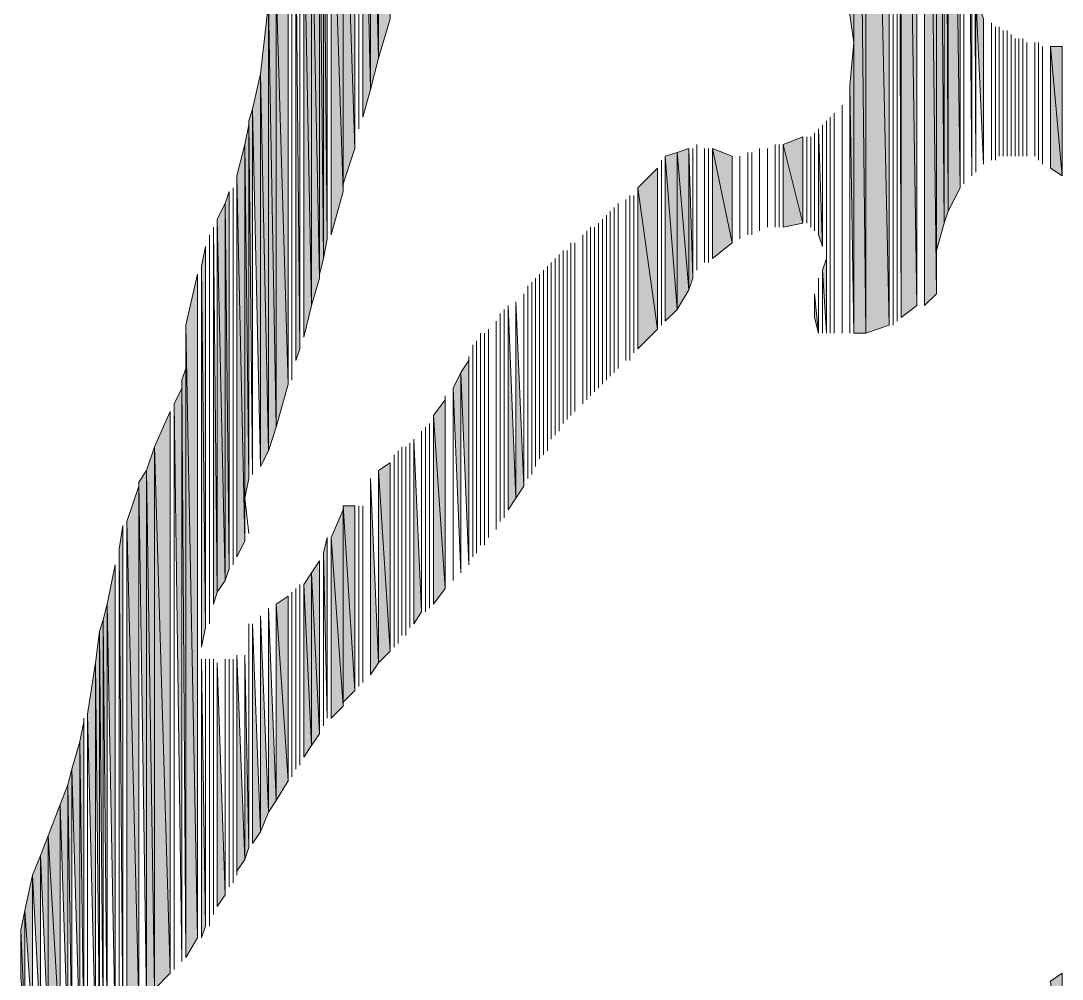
# Model space of a CAD drawing. Header units: millimetres. Extents: x -30643 to 86172, y -19411 to 63186.
# Drawn here: x 82598.4 to 82784.9, y -297.7 to -126 of the extents above; entities that cross this region are included whole.
import ezdxf

# ---------------------------------------------------------------- set-up
doc = ezdxf.new("R2010")
doc.units = ezdxf.units.MM

msp = doc.modelspace()

# ---------------------------------------------------------------- hatches: boundary and pattern name
h = msp.add_hatch(color=0)
h.dxf.hatch_style = 2
h.paths.add_polyline_path([(82769.37, -153.08), (82769.37, 14.39), (82768.67, 12.28)])
h = msp.add_hatch(color=0)
h.dxf.hatch_style = 2
h.paths.add_polyline_path([(82746.85, -124.94), (82747.56, -129.86), (82746.85, 11.58)])
h = msp.add_hatch(color=0)
h.dxf.hatch_style = 2
h.paths.add_polyline_path([(82747.56, -181.93), (82749.67, -181.93), (82747.56, 12.28)])
h = msp.add_hatch(color=0)
h.dxf.hatch_style = 2
h.paths.add_polyline_path([(82749.67, -181.93), (82749.67, 12.28), (82747.56, 12.28)])
h = msp.add_hatch(color=0)
h.dxf.hatch_style = 2
h.paths.add_polyline_path([(82749.67, -181.93), (82753.89, -180.53), (82749.67, 12.28)])
h = msp.add_hatch(color=0)
h.dxf.hatch_style = 2
h.paths.add_polyline_path([(82753.89, -180.53), (82753.89, 11.58), (82749.67, 12.28)])
h = msp.add_hatch(color=0)
h.dxf.hatch_style = 2
h.paths.add_polyline_path([(82756, -179.12), (82756, 5.95), (82755.3, 11.58)])
h = msp.add_hatch(color=0)
h.dxf.hatch_style = 2
h.paths.add_polyline_path([(82768.67, -153.79), (82768.67, 12.28), (82767.26, 9.47)])
h = msp.add_hatch(color=0)
h.dxf.hatch_style = 2
h.paths.add_polyline_path([(82756, -179.12), (82758.82, -177.01), (82756, 5.95)])
h = msp.add_hatch(color=0)
h.dxf.hatch_style = 2
h.paths.add_polyline_path([(82758.82, -177.01), (82758.82, 2.43), (82756, 5.95)])
h = msp.add_hatch(color=0)
h.dxf.hatch_style = 2
h.paths.add_polyline_path([(82766.56, -155.9), (82766.56, 6.65), (82764.45, 1.02)])
h = msp.add_hatch(color=0)
h.dxf.hatch_style = 2
h.paths.add_polyline_path([(82760.22, -177.01), (82762.33, -174.9), (82760.22, 1.73)])
h = msp.add_hatch(color=0)
h.dxf.hatch_style = 2
h.paths.add_polyline_path([(82762.33, -174.9), (82762.33, 1.73), (82760.22, 1.73)])
h = msp.add_hatch(color=0)
h.dxf.hatch_style = 2
h.paths.add_polyline_path([(82762.33, -174.9), (82762.33, -167.16), (82762.33, 1.73)])
h = msp.add_hatch(color=0)
h.dxf.hatch_style = 2
h.paths.add_polyline_path([(82762.33, -167.16), (82763.74, -162.23), (82762.33, 1.02)])
h = msp.add_hatch(color=0)
h.dxf.hatch_style = 2
h.paths.add_polyline_path([(82763.74, -162.23), (82764.45, -160.12), (82763.74, 1.02)])
h = msp.add_hatch(color=0)
h.dxf.hatch_style = 2
h.paths.add_polyline_path([(82764.45, -160.12), (82766.56, -155.9), (82764.45, 1.02)])
h = msp.add_hatch(color=0)
h.dxf.hatch_style = 2
h.paths.add_polyline_path([(82662.41, -132.68), (82662.41, -70.05), (82661, -74.27)])
h = msp.add_hatch(color=0)
h.dxf.hatch_style = 2
h.paths.add_polyline_path([(82662.41, -132.68), (82664.52, -125.64), (82662.41, -70.05)])
h = msp.add_hatch(color=0)
h.dxf.hatch_style = 2
h.paths.add_polyline_path([(82661, -138.31), (82661, -74.27), (82659.6, -78.49)])
h = msp.add_hatch(color=0)
h.dxf.hatch_style = 2
h.paths.add_polyline_path([(82661, -138.31), (82662.41, -132.68), (82661, -74.27)])
h = msp.add_hatch(color=0)
h.dxf.hatch_style = 2
h.paths.add_polyline_path([(82659.6, -143.23), (82661, -138.31), (82659.6, -78.49)])
h = msp.add_hatch(color=0)
h.dxf.hatch_style = 2
h.paths.add_polyline_path([(82658.19, -148.86), (82658.19, -82.01), (82656.08, -86.23)])
h = msp.add_hatch(color=0)
h.dxf.hatch_style = 2
h.paths.add_polyline_path([(82658.19, -148.86), (82658.19, -146.75), (82658.19, -82.01)])
h = msp.add_hatch(color=0)
h.dxf.hatch_style = 2
h.paths.add_polyline_path([(82656.08, -156.6), (82656.08, -86.94), (82653.97, -91.86)])
h = msp.add_hatch(color=0)
h.dxf.hatch_style = 2
h.paths.add_polyline_path([(82656.08, -155.19), (82658.19, -148.86), (82656.08, -86.23)])
h = msp.add_hatch(color=0)
h.dxf.hatch_style = 2
h.paths.add_polyline_path([(82653.26, -165.05), (82653.26, -92.57), (82652.56, -94.68)])
h = msp.add_hatch(color=0)
h.dxf.hatch_style = 2
h.paths.add_polyline_path([(82653.97, -164.34), (82656.08, -156.6), (82653.97, -91.86)])
h = msp.add_hatch(color=0)
h.dxf.hatch_style = 2
h.paths.add_polyline_path([(82652.56, -168.56), (82652.56, -94.68), (82651.86, -96.79)])
h = msp.add_hatch(color=0)
h.dxf.hatch_style = 2
h.paths.add_polyline_path([(82652.56, -168.56), (82653.26, -165.05), (82652.56, -94.68)])
h = msp.add_hatch(color=0)
h.dxf.hatch_style = 2
h.paths.add_polyline_path([(82651.86, -171.38), (82652.56, -168.56), (82651.86, -96.79)])
h = msp.add_hatch(color=0)
h.dxf.hatch_style = 2
h.paths.add_polyline_path([(82651.86, -172.08), (82651.86, -97.49), (82650.45, -101.72)])
h = msp.add_hatch(color=0)
h.dxf.hatch_style = 2
h.paths.add_polyline_path([(82650.45, -177.01), (82650.45, -101.72), (82649.04, -105.94)])
h = msp.add_hatch(color=0)
h.dxf.hatch_style = 2
h.paths.add_polyline_path([(82650.45, -177.01), (82651.86, -172.08), (82650.45, -101.72)])
h = msp.add_hatch(color=0)
h.dxf.hatch_style = 2
h.paths.add_polyline_path([(82649.04, -182.64), (82650.45, -177.01), (82649.04, -105.94)])
h = msp.add_hatch(color=0)
h.dxf.hatch_style = 2
h.paths.add_polyline_path([(82647.63, -186.86), (82648.34, -184.75), (82647.63, -109.46)])
h = msp.add_hatch(color=0)
h.dxf.hatch_style = 2
h.paths.add_polyline_path([(82646.23, -191.08), (82646.23, -112.97), (82644.12, -119.31)])
h = msp.add_hatch(color=0)
h.dxf.hatch_style = 2
h.paths.add_polyline_path([(82644.12, -198.82), (82644.12, -119.31), (82642.71, -122.83)])
h = msp.add_hatch(color=0)
h.dxf.hatch_style = 2
h.paths.add_polyline_path([(82644.12, -198.82), (82646.23, -191.08), (82644.12, -119.31)])
h = msp.add_hatch(color=0)
h.dxf.hatch_style = 2
h.paths.add_polyline_path([(82642.71, -203.04), (82642.71, -122.83), (82641.3, -135.49)])
h = msp.add_hatch(color=0)
h.dxf.hatch_style = 2
h.paths.add_polyline_path([(82642.71, -203.04), (82644.12, -198.82), (82642.71, -122.83)])
h = msp.add_hatch(color=0)
h.dxf.hatch_style = 2
h.paths.add_polyline_path([(82770.78, -151.68), (82770.78, -125.64), (82769.37, -121.42)])
h = msp.add_hatch(color=0)
h.dxf.hatch_style = 2
h.paths.add_polyline_path([(82747.56, -181.93), (82747.56, -129.86), (82746.85, -137.6)])
h = msp.add_hatch(color=0)
h.dxf.hatch_style = 2
h.paths.add_polyline_path([(82782.74, -152.38), (82784.85, -153.79), (82782.74, -130.57)])
h = msp.add_hatch(color=0)
h.dxf.hatch_style = 2
h.paths.add_polyline_path([(82784.85, -153.79), (82784.85, -130.57), (82782.74, -130.57)])
h = msp.add_hatch(color=0)
h.dxf.hatch_style = 2
h.paths.add_polyline_path([(82641.3, -205.86), (82641.3, -135.49), (82639.89, -141.82)])
h = msp.add_hatch(color=0)
h.dxf.hatch_style = 2
h.paths.add_polyline_path([(82641.3, -205.86), (82642.71, -203.04), (82641.3, -135.49)])
h = msp.add_hatch(color=0)
h.dxf.hatch_style = 2
h.paths.add_polyline_path([(82746.85, -181.93), (82746.85, -137.6), (82746.85, -139.71)])
h = msp.add_hatch(color=0)
h.dxf.hatch_style = 2
h.paths.add_polyline_path([(82639.89, -207.27), (82639.89, -141.82), (82639.19, -143.94)])
h = msp.add_hatch(color=0)
h.dxf.hatch_style = 2
h.paths.add_polyline_path([(82639.19, -207.97), (82639.19, -144.64), (82638.49, -148.16)])
h = msp.add_hatch(color=0)
h.dxf.hatch_style = 2
h.paths.add_polyline_path([(82741.22, -164.34), (82741.93, -166.45), (82741.22, -145.34)])
h = msp.add_hatch(color=0)
h.dxf.hatch_style = 2
h.paths.add_polyline_path([(82738.41, -162.23), (82738.41, -146.75), (82734.89, -148.16)])
h = msp.add_hatch(color=0)
h.dxf.hatch_style = 2
h.paths.add_polyline_path([(82638.49, -219.23), (82638.49, -148.16), (82637.08, -153.79)])
h = msp.add_hatch(color=0)
h.dxf.hatch_style = 2
h.paths.add_polyline_path([(82638.49, -211.49), (82639.19, -207.97), (82638.49, -148.16)])
h = msp.add_hatch(color=0)
h.dxf.hatch_style = 2
h.paths.add_polyline_path([(82718, -174.19), (82718, -148.86), (82715.89, -149.57)])
h = msp.add_hatch(color=0)
h.dxf.hatch_style = 2
h.paths.add_polyline_path([(82718, -174.19), (82718.71, -172.08), (82718, -148.86)])
h = msp.add_hatch(color=0)
h.dxf.hatch_style = 2
h.paths.add_polyline_path([(82722.22, -168.56), (82725.74, -165.75), (82722.22, -148.86)])
h = msp.add_hatch(color=0)
h.dxf.hatch_style = 2
h.paths.add_polyline_path([(82725.74, -165.75), (82725.74, -150.27), (82722.22, -148.86)])
h = msp.add_hatch(color=0)
h.dxf.hatch_style = 2
h.paths.add_polyline_path([(82734.89, -162.94), (82738.41, -162.23), (82734.89, -148.16)])
h = msp.add_hatch(color=0)
h.dxf.hatch_style = 2
h.paths.add_polyline_path([(82715.89, -177.71), (82715.89, -149.57), (82713.78, -150.27)])
h = msp.add_hatch(color=0)
h.dxf.hatch_style = 2
h.paths.add_polyline_path([(82713.78, -179.82), (82715.89, -177.71), (82713.78, -150.27)])
h = msp.add_hatch(color=0)
h.dxf.hatch_style = 2
h.paths.add_polyline_path([(82715.89, -177.71), (82718, -174.19), (82715.89, -149.57)])
h = msp.add_hatch(color=0)
h.dxf.hatch_style = 2
h.paths.add_polyline_path([(82712.37, -181.23), (82712.37, -152.38), (82708.85, -155.9)])
h = msp.add_hatch(color=0)
h.dxf.hatch_style = 2
h.paths.add_polyline_path([(82637.08, -222.04), (82638.49, -219.23), (82637.08, -153.79)])
h = msp.add_hatch(color=0)
h.dxf.hatch_style = 2
h.paths.add_polyline_path([(82635.67, -224.16), (82635.67, -156.6), (82634.97, -158.71)])
h = msp.add_hatch(color=0)
h.dxf.hatch_style = 2
h.paths.add_polyline_path([(82708.85, -184.75), (82712.37, -181.23), (82708.85, -155.9)])
h = msp.add_hatch(color=0)
h.dxf.hatch_style = 2
h.paths.add_polyline_path([(82634.97, -226.27), (82634.97, -158.71), (82633.56, -161.53)])
h = msp.add_hatch(color=0)
h.dxf.hatch_style = 2
h.paths.add_polyline_path([(82634.97, -226.27), (82635.67, -224.16), (82634.97, -158.71)])
h = msp.add_hatch(color=0)
h.dxf.hatch_style = 2
h.paths.add_polyline_path([(82633.56, -228.38), (82634.97, -226.27), (82633.56, -161.53)])
h = msp.add_hatch(color=0)
h.dxf.hatch_style = 2
h.paths.add_polyline_path([(82632.86, -230.49), (82633.56, -228.38), (82632.86, -162.94)])
h = msp.add_hatch(color=0)
h.dxf.hatch_style = 2
h.paths.add_polyline_path([(82631.45, -234.71), (82631.45, -166.45), (82630.75, -169.97)])
h = msp.add_hatch(color=0)
h.dxf.hatch_style = 2
h.paths.add_polyline_path([(82742.63, -181.93), (82742.63, -166.45), (82742.63, -168.56)])
h = msp.add_hatch(color=0)
h.dxf.hatch_style = 2
h.paths.add_polyline_path([(82742.63, -181.93), (82742.63, -168.56), (82741.93, -170.68)])
h = msp.add_hatch(color=0)
h.dxf.hatch_style = 2
h.paths.add_polyline_path([(82630.04, -290.3), (82630.04, -171.38), (82627.93, -180.53)])
h = msp.add_hatch(color=0)
h.dxf.hatch_style = 2
h.paths.add_polyline_path([(82630.75, -238.23), (82631.45, -234.71), (82630.75, -169.97)])
h = msp.add_hatch(color=0)
h.dxf.hatch_style = 2
h.paths.add_polyline_path([(82740.52, -179.12), (82741.22, -181.93), (82740.52, -174.9)])
h = msp.add_hatch(color=0)
h.dxf.hatch_style = 2
h.paths.add_polyline_path([(82685.63, -213.6), (82687.04, -211.49), (82685.63, -177.01)])
h = msp.add_hatch(color=0)
h.dxf.hatch_style = 2
h.paths.add_polyline_path([(82687.04, -211.49), (82688.45, -209.38), (82687.04, -176.31)])
h = msp.add_hatch(color=0)
h.dxf.hatch_style = 2
h.paths.add_polyline_path([(82627.93, -293.82), (82630.04, -290.3), (82627.93, -180.53)])
h = msp.add_hatch(color=0)
h.dxf.hatch_style = 2
h.paths.add_polyline_path([(82627.93, -293.82), (82627.93, -188.27), (82627.23, -190.38)])
h = msp.add_hatch(color=0)
h.dxf.hatch_style = 2
h.paths.add_polyline_path([(82678.6, -223.45), (82678.6, -186.86), (82677.19, -188.97)])
h = msp.add_hatch(color=0)
h.dxf.hatch_style = 2
h.paths.add_polyline_path([(82677.19, -224.86), (82677.19, -188.97), (82675.78, -191.79)])
h = msp.add_hatch(color=0)
h.dxf.hatch_style = 2
h.paths.add_polyline_path([(82627.23, -294.52), (82627.23, -191.79), (82625.82, -194.6)])
h = msp.add_hatch(color=0)
h.dxf.hatch_style = 2
h.paths.add_polyline_path([(82674.37, -227.67), (82674.37, -193.9), (82672.26, -196.71)])
h = msp.add_hatch(color=0)
h.dxf.hatch_style = 2
h.paths.add_polyline_path([(82625.12, -296.63), (82625.12, -196.01), (82622.3, -202.34)])
h = msp.add_hatch(color=0)
h.dxf.hatch_style = 2
h.paths.add_polyline_path([(82672.26, -230.49), (82674.37, -227.67), (82672.26, -196.71)])
h = msp.add_hatch(color=0)
h.dxf.hatch_style = 2
h.paths.add_polyline_path([(82668.75, -234.01), (82670.15, -231.9), (82668.75, -200.93)])
h = msp.add_hatch(color=0)
h.dxf.hatch_style = 2
h.paths.add_polyline_path([(82622.3, -299.45), (82622.3, -202.34), (82620.89, -206.56)])
h = msp.add_hatch(color=0)
h.dxf.hatch_style = 2
h.paths.add_polyline_path([(82622.3, -299.45), (82625.12, -296.63), (82622.3, -202.34)])
h = msp.add_hatch(color=0)
h.dxf.hatch_style = 2
h.paths.add_polyline_path([(82620.89, -301.56), (82620.89, -206.56), (82619.49, -208.67)])
h = msp.add_hatch(color=0)
h.dxf.hatch_style = 2
h.paths.add_polyline_path([(82620.89, -301.56), (82622.3, -299.45), (82620.89, -206.56)])
h = msp.add_hatch(color=0)
h.dxf.hatch_style = 2
h.paths.add_polyline_path([(82664.52, -238.93), (82664.52, -205.16), (82662.41, -206.56)])
h = msp.add_hatch(color=0)
h.dxf.hatch_style = 2
h.paths.add_polyline_path([(82662.41, -241.04), (82664.52, -238.93), (82662.41, -206.56)])
h = msp.add_hatch(color=0)
h.dxf.hatch_style = 2
h.paths.add_polyline_path([(82661, -243.15), (82662.41, -241.04), (82661, -207.97)])
h = msp.add_hatch(color=0)
h.dxf.hatch_style = 2
h.paths.add_polyline_path([(82619.49, -302.26), (82619.49, -209.38), (82617.38, -215.71)])
h = msp.add_hatch(color=0)
h.dxf.hatch_style = 2
h.paths.add_polyline_path([(82656.08, -248.78), (82656.08, -213.6), (82653.97, -218.53)])
h = msp.add_hatch(color=0)
h.dxf.hatch_style = 2
h.paths.add_polyline_path([(82656.08, -248.08), (82658.19, -245.97), (82656.08, -212.9)])
h = msp.add_hatch(color=0)
h.dxf.hatch_style = 2
h.paths.add_polyline_path([(82658.19, -245.97), (82658.19, -212.9), (82656.08, -212.9)])
h = msp.add_hatch(color=0)
h.dxf.hatch_style = 2
h.paths.add_polyline_path([(82617.38, -304.37), (82619.49, -302.26), (82617.38, -215.71)])
h = msp.add_hatch(color=0)
h.dxf.hatch_style = 2
h.paths.add_polyline_path([(82616.67, -305.08), (82616.67, -216.41), (82615.97, -220.64)])
h = msp.add_hatch(color=0)
h.dxf.hatch_style = 2
h.paths.add_polyline_path([(82653.26, -250.9), (82653.26, -218.53), (82652.56, -221.34)])
h = msp.add_hatch(color=0)
h.dxf.hatch_style = 2
h.paths.add_polyline_path([(82653.97, -250.9), (82656.08, -248.78), (82653.97, -218.53)])
h = msp.add_hatch(color=0)
h.dxf.hatch_style = 2
h.paths.add_polyline_path([(82615.27, -306.49), (82615.27, -223.45), (82613.86, -230.49)])
h = msp.add_hatch(color=0)
h.dxf.hatch_style = 2
h.paths.add_polyline_path([(82651.86, -253.71), (82651.86, -222.75), (82650.45, -224.86)])
h = msp.add_hatch(color=0)
h.dxf.hatch_style = 2
h.paths.add_polyline_path([(82650.45, -255.82), (82650.45, -224.86), (82649.04, -226.97)])
h = msp.add_hatch(color=0)
h.dxf.hatch_style = 2
h.paths.add_polyline_path([(82650.45, -255.82), (82651.86, -253.71), (82650.45, -224.86)])
h = msp.add_hatch(color=0)
h.dxf.hatch_style = 2
h.paths.add_polyline_path([(82649.04, -257.93), (82650.45, -255.82), (82649.04, -226.97)])
h = msp.add_hatch(color=0)
h.dxf.hatch_style = 2
h.paths.add_polyline_path([(82646.23, -262.15), (82646.23, -229.08), (82644.12, -230.49)])
h = msp.add_hatch(color=0)
h.dxf.hatch_style = 2
h.paths.add_polyline_path([(82613.86, -307.19), (82613.86, -230.49), (82613.15, -233.3)])
h = msp.add_hatch(color=0)
h.dxf.hatch_style = 2
h.paths.add_polyline_path([(82642.71, -267.78), (82644.12, -265.67), (82642.71, -231.19)])
h = msp.add_hatch(color=0)
h.dxf.hatch_style = 2
h.paths.add_polyline_path([(82644.12, -265.67), (82646.23, -262.15), (82644.12, -230.49)])
h = msp.add_hatch(color=0)
h.dxf.hatch_style = 2
h.paths.add_polyline_path([(82641.3, -271.3), (82642.71, -267.78), (82641.3, -232.6)])
h = msp.add_hatch(color=0)
h.dxf.hatch_style = 2
h.paths.add_polyline_path([(82613.15, -307.19), (82613.15, -233.3), (82612.45, -235.41)])
h = msp.add_hatch(color=0)
h.dxf.hatch_style = 2
h.paths.add_polyline_path([(82639.89, -273.41), (82641.3, -271.3), (82639.89, -234.01)])
h = msp.add_hatch(color=0)
h.dxf.hatch_style = 2
h.paths.add_polyline_path([(82612.45, -307.19), (82612.45, -235.41), (82611.75, -241.04)])
h = msp.add_hatch(color=0)
h.dxf.hatch_style = 2
h.paths.add_polyline_path([(82630.75, -290.3), (82631.45, -288.19), (82630.75, -240.34)])
h = msp.add_hatch(color=0)
h.dxf.hatch_style = 2
h.paths.add_polyline_path([(82637.08, -278.34), (82638.49, -276.23), (82637.08, -239.64)])
h = msp.add_hatch(color=0)
h.dxf.hatch_style = 2
h.paths.add_polyline_path([(82638.49, -276.23), (82639.19, -274.12), (82638.49, -239.64)])
h = msp.add_hatch(color=0)
h.dxf.hatch_style = 2
h.paths.add_polyline_path([(82611.75, -307.89), (82611.75, -241.04), (82610.34, -250.19)])
h = msp.add_hatch(color=0)
h.dxf.hatch_style = 2
h.paths.add_polyline_path([(82633.56, -284.67), (82634.97, -282.56), (82633.56, -241.04)])
h = msp.add_hatch(color=0)
h.dxf.hatch_style = 2
h.paths.add_polyline_path([(82609.64, -308.6), (82609.64, -251.6), (82608.93, -255.12)])
h = msp.add_hatch(color=0)
h.dxf.hatch_style = 2
h.paths.add_polyline_path([(82608.93, -308.6), (82608.93, -255.12), (82607.52, -260.04)])
h = msp.add_hatch(color=0)
h.dxf.hatch_style = 2
h.paths.add_polyline_path([(82607.52, -308.6), (82607.52, -260.04), (82606.82, -262.86)])
h = msp.add_hatch(color=0)
h.dxf.hatch_style = 2
h.paths.add_polyline_path([(82606.82, -308.6), (82606.82, -262.86), (82605.41, -266.38)])
h = msp.add_hatch(color=0)
h.dxf.hatch_style = 2
h.paths.add_polyline_path([(82605.41, -308.6), (82605.41, -266.38), (82603.3, -272.01)])
h = msp.add_hatch(color=0)
h.dxf.hatch_style = 2
h.paths.add_polyline_path([(82603.3, -307.19), (82603.3, -272.01), (82601.9, -275.52)])
h = msp.add_hatch(color=0)
h.dxf.hatch_style = 2
h.paths.add_polyline_path([(82603.3, -307.19), (82605.41, -308.6), (82603.3, -272.01)])
h = msp.add_hatch(color=0)
h.dxf.hatch_style = 2
h.paths.add_polyline_path([(82601.9, -306.49), (82601.9, -275.52), (82600.49, -279.04)])
h = msp.add_hatch(color=0)
h.dxf.hatch_style = 2
h.paths.add_polyline_path([(82600.49, -305.78), (82600.49, -279.04), (82599.08, -285.38)])
h = msp.add_hatch(color=0)
h.dxf.hatch_style = 2
h.paths.add_polyline_path([(82599.08, -305.08), (82599.08, -285.38), (82598.38, -288.89)])
h = msp.add_hatch(color=0)
h.dxf.hatch_style = 2
h.paths.add_polyline_path([(82598.38, -297.34), (82598.38, -288.89), (82598.38, -294.52)])
h = msp.add_hatch(color=0)
h.dxf.hatch_style = 2
h.paths.add_polyline_path([(82598.38, -297.34), (82599.08, -305.08), (82598.38, -288.89)])
h = msp.add_hatch(color=0)
h.dxf.hatch_style = 2
h.paths.add_polyline_path([(82784.85, -319.86), (82784.85, -296.63), (82782.74, -298.04)])

# ---------------------------------------------------------------- linework, layer by layer
at = {"color": 0, "lineweight": 0}
for points in [[(82769.37, -152.38), (82769.37, 15.1)], [(82769.37, -152.38), (82769.37, 15.1)], [(82769.37, -152.38), (82769.37, 15.1)], [(82769.37, -153.08), (82769.37, 14.39), (82768.67, 12.28)], [(82769.37, -153.08), (82769.37, 14.39)], [(82746.85, -124.94), (82747.56, -129.86), (82746.85, 11.58)], [(82747.56, -129.86), (82747.56, 12.28)], [(82747.56, -181.93), (82749.67, -181.93), (82747.56, 12.28)], [(82749.67, -181.93), (82749.67, 12.28), (82747.56, 12.28)], [(82749.67, -181.93), (82749.67, 12.28)], [(82749.67, -181.93), (82749.67, 12.28)], [(82749.67, -181.93), (82753.89, -180.53), (82749.67, 12.28)], [(82753.89, -180.53), (82753.89, 11.58), (82749.67, 12.28)], [(82753.89, -180.53), (82753.89, 11.58)], [(82754.59, -180.53), (82754.59, 11.58)], [(82754.59, -180.53), (82754.59, 11.58)], [(82755.3, -179.82), (82755.3, 11.58)], [(82755.3, -179.82), (82755.3, 11.58)], [(82756, -179.12), (82756, 5.95), (82755.3, 11.58)], [(82768.67, -153.79), (82768.67, 12.28), (82767.26, 9.47)], [(82768.67, -153.79), (82768.67, 12.28)], [(82767.26, -154.49), (82767.26, 9.47)], [(82767.26, -154.49), (82767.26, 9.47)], [(82767.26, -155.19), (82767.26, 8.06)], [(82767.26, -155.19), (82767.26, 8.06)], [(82756, -179.12), (82758.82, -177.01), (82756, 5.95)], [(82758.82, -177.01), (82758.82, 2.43), (82756, 5.95)], [(82766.56, -155.9), (82766.56, 6.65), (82764.45, 1.02)], [(82766.56, -155.19), (82766.56, 7.36)], [(82766.56, -155.19), (82766.56, 7.36)], [(82766.56, -155.9), (82766.56, 6.65)], [(82758.82, -177.01), (82758.82, 2.43)], [(82760.22, -177.01), (82760.22, 1.73)], [(82760.22, -177.01), (82762.33, -174.9), (82760.22, 1.73)], [(82762.33, -174.9), (82762.33, 1.73), (82760.22, 1.73)], [(82762.33, -174.9), (82762.33, 1.73)], [(82762.33, -174.9), (82762.33, 1.73)], [(82762.33, -174.9), (82762.33, -167.16), (82762.33, 1.73)], [(82762.33, -167.16), (82762.33, 1.02)], [(82762.33, -167.16), (82763.74, -162.23), (82762.33, 1.02)], [(82763.74, -162.23), (82763.74, 1.02)], [(82763.74, -162.23), (82764.45, -160.12), (82763.74, 1.02)], [(82764.45, -160.12), (82764.45, 1.02)], [(82764.45, -160.12), (82766.56, -155.9), (82764.45, 1.02)], [(82662.41, -132.68), (82662.41, -70.05), (82661, -74.27)], [(82662.41, -132.68), (82664.52, -125.64), (82662.41, -70.05)], [(82661, -138.31), (82661, -74.27), (82659.6, -78.49)], [(82661, -138.31), (82662.41, -132.68), (82661, -74.27)], [(82658.89, -143.94), (82658.89, -78.49)], [(82658.89, -143.94), (82658.89, -78.49)], [(82658.89, -145.34), (82658.89, -79.9)], [(82658.89, -145.34), (82658.89, -79.9)], [(82659.6, -143.23), (82659.6, -78.49)], [(82659.6, -143.23), (82661, -138.31), (82659.6, -78.49)], [(82658.19, -148.86), (82658.19, -82.01), (82656.08, -86.23)], [(82658.19, -146.75), (82658.19, -80.6)], [(82658.19, -146.75), (82658.19, -80.6)], [(82658.19, -148.86), (82658.19, -146.75), (82658.19, -82.01)], [(82656.08, -156.6), (82656.08, -86.94), (82653.97, -91.86)], [(82656.08, -155.9), (82656.08, -86.23)], [(82656.08, -155.9), (82656.08, -86.23)], [(82656.08, -155.19), (82656.08, -86.23)], [(82656.08, -155.19), (82658.19, -148.86), (82656.08, -86.23)], [(82656.08, -156.6), (82656.08, -86.94)], [(82653.26, -165.05), (82653.26, -92.57), (82652.56, -94.68)], [(82653.26, -164.34), (82653.26, -91.86)], [(82653.26, -164.34), (82653.26, -91.86)], [(82653.26, -165.05), (82653.26, -92.57)], [(82653.26, -165.05), (82653.26, -92.57)], [(82653.26, -165.05), (82653.26, -92.57)], [(82653.97, -164.34), (82653.97, -91.86)], [(82653.97, -164.34), (82656.08, -156.6), (82653.97, -91.86)], [(82652.56, -168.56), (82652.56, -94.68), (82651.86, -96.79)], [(82652.56, -168.56), (82653.26, -165.05), (82652.56, -94.68)], [(82651.86, -171.38), (82651.86, -96.79)], [(82651.86, -171.38), (82652.56, -168.56), (82651.86, -96.79)], [(82651.86, -172.08), (82651.86, -97.49), (82650.45, -101.72)], [(82651.86, -172.08), (82651.86, -97.49)], [(82651.86, -172.08), (82651.86, -97.49)], [(82651.86, -172.08), (82651.86, -97.49)], [(82650.45, -177.01), (82650.45, -101.72), (82649.04, -105.94)], [(82650.45, -177.01), (82651.86, -172.08), (82650.45, -101.72)], [(82649.04, -182.64), (82649.04, -105.94)], [(82649.04, -182.64), (82650.45, -177.01), (82649.04, -105.94)], [(82648.34, -184.05), (82648.34, -107.34)], [(82648.34, -184.05), (82648.34, -107.34)], [(82648.34, -184.75), (82648.34, -108.05)], [(82648.34, -184.75), (82648.34, -108.05)], [(82647.63, -186.86), (82647.63, -109.46)], [(82647.63, -186.86), (82648.34, -184.75), (82647.63, -109.46)], [(82646.93, -188.27), (82646.93, -110.86)], [(82646.93, -188.27), (82646.93, -110.86)], [(82646.93, -189.68), (82646.93, -111.57)], [(82646.93, -189.68), (82646.93, -111.57)], [(82646.23, -191.08), (82646.23, -112.97), (82644.12, -119.31)], [(82646.23, -191.08), (82646.23, -112.97)], [(82646.93, -190.38), (82646.93, -112.27)], [(82646.93, -190.38), (82646.93, -112.27)], [(82644.12, -198.82), (82644.12, -119.31), (82642.71, -122.83)], [(82644.12, -198.82), (82646.23, -191.08), (82644.12, -119.31)], [(82642.71, -203.04), (82642.71, -122.83), (82641.3, -135.49)], [(82642.71, -203.04), (82644.12, -198.82), (82642.71, -122.83)], [(82769.37, -152.38), (82769.37, -121.42)], [(82770.78, -151.68), (82770.78, -125.64), (82769.37, -121.42)], [(82770.78, -151.68), (82770.78, -125.64)], [(82770.78, -151.68), (82770.78, -125.64)], [(82770.78, -151.68), (82770.78, -125.64)], [(82772.19, -150.97), (82772.19, -126.34)], [(82772.19, -150.97), (82772.19, -126.34)], [(82772.89, -150.97), (82772.89, -127.05)], [(82772.89, -150.97), (82772.89, -127.05)], [(82773.59, -150.27), (82773.59, -127.05)], [(82773.59, -150.27), (82773.59, -127.05)], [(82774.3, -150.27), (82774.3, -127.75)], [(82774.3, -150.27), (82774.3, -127.75)], [(82775, -150.27), (82775, -127.75)], [(82775, -150.27), (82775, -127.75)], [(82775, -150.27), (82775, -128.45)], [(82775, -150.27), (82775, -128.45)], [(82775.7, -150.27), (82775.7, -128.45)], [(82775.7, -150.27), (82775.7, -128.45)], [(82775.7, -150.27), (82775.7, -128.45)], [(82775.7, -150.27), (82775.7, -128.45)], [(82775.7, -150.27), (82775.7, -128.45)], [(82775.7, -150.27), (82775.7, -128.45)], [(82775.7, -150.27), (82775.7, -128.45)], [(82775.7, -150.27), (82775.7, -128.45)], [(82747.56, -181.93), (82747.56, -129.86), (82746.85, -137.6)], [(82776.41, -150.27), (82776.41, -129.16)], [(82776.41, -150.27), (82776.41, -129.16)], [(82777.11, -150.27), (82777.11, -129.16)], [(82777.11, -150.27), (82777.11, -129.16)], [(82777.11, -150.27), (82777.11, -129.16)], [(82777.11, -150.27), (82777.11, -129.16)], [(82777.82, -150.27), (82777.82, -129.16)], [(82777.82, -150.27), (82777.82, -129.16)], [(82777.82, -150.27), (82777.82, -129.16)], [(82777.82, -150.27), (82777.82, -129.16)], [(82777.82, -150.27), (82777.82, -129.86)], [(82777.82, -150.27), (82777.82, -129.86)], [(82778.52, -150.27), (82778.52, -129.86)], [(82778.52, -150.27), (82778.52, -129.86)], [(82779.93, -150.27), (82779.93, -129.86)], [(82779.93, -150.27), (82779.93, -129.86)], [(82779.93, -150.27), (82779.93, -129.86)], [(82779.93, -150.27), (82779.93, -129.86)], [(82780.63, -150.97), (82780.63, -129.86)], [(82780.63, -150.97), (82780.63, -129.86)], [(82780.63, -150.97), (82780.63, -130.57)], [(82780.63, -150.97), (82780.63, -130.57)], [(82781.33, -151.68), (82781.33, -130.57)], [(82781.33, -151.68), (82781.33, -130.57)], [(82782.74, -152.38), (82782.74, -130.57)], [(82782.74, -152.38), (82784.85, -153.79), (82782.74, -130.57)], [(82784.85, -153.79), (82784.85, -130.57), (82782.74, -130.57)], [(82784.85, -153.79), (82784.85, -130.57)], [(82641.3, -205.86), (82641.3, -135.49), (82639.89, -141.82)], [(82641.3, -205.86), (82642.71, -203.04), (82641.3, -135.49)], [(82746.85, -181.93), (82746.85, -137.6), (82746.85, -139.71)], [(82746.85, -181.93), (82746.85, -137.6)], [(82746.85, -181.93), (82746.85, -139.71)], [(82746.85, -181.93), (82746.85, -139.71)], [(82745.45, -181.93), (82745.45, -141.12)], [(82745.45, -181.93), (82745.45, -141.12)], [(82639.89, -207.27), (82639.89, -141.82), (82639.19, -143.94)], [(82639.89, -207.27), (82639.89, -141.82)], [(82743.33, -181.93), (82743.33, -143.23)], [(82743.33, -181.93), (82743.33, -143.23)], [(82744.04, -181.93), (82744.04, -142.53)], [(82744.04, -181.93), (82744.04, -142.53)], [(82639.19, -207.97), (82639.19, -144.64), (82638.49, -148.16)], [(82639.19, -207.97), (82639.19, -143.94)], [(82639.19, -207.97), (82639.19, -143.94)], [(82639.19, -207.97), (82639.19, -144.64)], [(82639.19, -207.97), (82639.19, -144.64)], [(82639.19, -207.97), (82639.19, -144.64)], [(82741.22, -164.34), (82741.22, -145.34)], [(82741.22, -164.34), (82741.22, -145.34)], [(82741.22, -164.34), (82741.22, -145.34)], [(82741.22, -164.34), (82741.22, -145.34)], [(82741.22, -164.34), (82741.22, -145.34)], [(82741.22, -164.34), (82741.93, -166.45), (82741.22, -145.34)], [(82741.93, -166.45), (82741.93, -144.64)], [(82741.93, -166.45), (82741.93, -144.64)], [(82742.63, -166.45), (82742.63, -143.94)], [(82742.63, -166.45), (82742.63, -143.94)], [(82742.63, -166.45), (82742.63, -143.94)], [(82742.63, -181.93), (82742.63, -143.94)], [(82742.63, -181.93), (82742.63, -143.94)], [(82742.63, -181.93), (82742.63, -143.94)], [(82738.41, -162.23), (82738.41, -146.75), (82734.89, -148.16)], [(82738.41, -162.23), (82738.41, -146.75)], [(82738.41, -162.23), (82738.41, -146.75)], [(82738.41, -162.23), (82738.41, -146.75)], [(82739.11, -162.23), (82739.11, -146.75)], [(82739.11, -162.23), (82739.11, -146.75)], [(82739.82, -162.94), (82739.82, -146.75)], [(82739.82, -162.94), (82739.82, -146.75)], [(82739.82, -162.94), (82739.82, -146.75)], [(82739.82, -162.94), (82739.82, -146.75)], [(82739.82, -162.94), (82739.82, -146.75)], [(82739.82, -162.94), (82739.82, -146.75)], [(82739.82, -162.94), (82739.82, -146.75)], [(82739.82, -162.94), (82739.82, -146.75)], [(82740.52, -163.64), (82740.52, -146.05)], [(82740.52, -163.64), (82740.52, -146.05)], [(82638.49, -219.23), (82638.49, -148.16), (82637.08, -153.79)], [(82638.49, -211.49), (82639.19, -207.97), (82638.49, -148.16)], [(82718, -174.19), (82718, -148.86), (82715.89, -149.57)], [(82718, -174.19), (82718.71, -172.08), (82718, -148.86)], [(82718.71, -172.08), (82718.71, -148.86)], [(82718.71, -172.08), (82718.71, -148.86)], [(82719.41, -170.68), (82719.41, -148.16)], [(82719.41, -170.68), (82719.41, -148.16)], [(82720.82, -169.27), (82720.82, -148.86)], [(82720.82, -169.27), (82720.82, -148.86)], [(82720.82, -169.27), (82720.82, -148.86)], [(82720.82, -169.27), (82720.82, -148.86)], [(82721.52, -169.27), (82721.52, -148.86)], [(82721.52, -169.27), (82721.52, -148.86)], [(82722.22, -168.56), (82722.22, -148.86)], [(82722.22, -168.56), (82725.74, -165.75), (82722.22, -148.86)], [(82725.74, -165.75), (82725.74, -150.27), (82722.22, -148.86)], [(82730.67, -163.64), (82730.67, -148.86)], [(82730.67, -163.64), (82730.67, -148.86)], [(82730.67, -163.64), (82730.67, -148.86)], [(82730.67, -163.64), (82730.67, -148.86)], [(82732.08, -162.94), (82732.08, -148.86)], [(82732.08, -162.94), (82732.08, -148.86)], [(82733.48, -162.94), (82733.48, -148.16)], [(82733.48, -162.94), (82733.48, -148.16)], [(82733.48, -162.94), (82733.48, -148.16)], [(82733.48, -162.94), (82733.48, -148.16)], [(82734.19, -162.94), (82734.19, -148.16)], [(82734.19, -162.94), (82734.19, -148.16)], [(82734.89, -162.94), (82734.89, -148.16)], [(82734.89, -162.94), (82738.41, -162.23), (82734.89, -148.16)], [(82713.08, -180.53), (82713.08, -150.97)], [(82713.08, -180.53), (82713.08, -150.97)], [(82715.89, -177.71), (82715.89, -149.57), (82713.78, -150.27)], [(82713.78, -179.82), (82713.78, -150.27)], [(82713.78, -179.82), (82715.89, -177.71), (82713.78, -150.27)], [(82715.89, -177.71), (82718, -174.19), (82715.89, -149.57)], [(82725.74, -165.75), (82725.74, -150.27)], [(82727.15, -165.05), (82727.15, -150.27)], [(82727.15, -165.05), (82727.15, -150.27)], [(82728.56, -164.34), (82728.56, -149.57)], [(82728.56, -164.34), (82728.56, -149.57)], [(82729.26, -164.34), (82729.26, -149.57)], [(82729.26, -164.34), (82729.26, -149.57)], [(82712.37, -181.23), (82712.37, -152.38), (82708.85, -155.9)], [(82712.37, -181.23), (82712.37, -152.38)], [(82637.08, -222.04), (82637.08, -153.79)], [(82637.08, -222.04), (82638.49, -219.23), (82637.08, -153.79)], [(82637.08, -222.04), (82637.08, -154.49)], [(82637.08, -222.04), (82637.08, -154.49)], [(82635.67, -224.16), (82635.67, -156.6), (82634.97, -158.71)], [(82635.67, -224.16), (82635.67, -156.6)], [(82636.38, -223.45), (82636.38, -155.9)], [(82636.38, -223.45), (82636.38, -155.9)], [(82708.85, -184.75), (82708.85, -155.9)], [(82708.85, -184.75), (82708.85, -155.9)], [(82708.85, -184.75), (82708.85, -155.9)], [(82708.85, -184.75), (82712.37, -181.23), (82708.85, -155.9)], [(82708.85, -184.75), (82708.85, -156.6)], [(82708.85, -184.75), (82708.85, -156.6)], [(82706.74, -186.86), (82706.74, -158.01)], [(82706.74, -186.86), (82706.74, -158.01)], [(82707.45, -186.16), (82707.45, -157.31)], [(82707.45, -186.16), (82707.45, -157.31)], [(82707.45, -186.86), (82707.45, -158.01)], [(82707.45, -186.86), (82707.45, -158.01)], [(82708.15, -185.45), (82708.15, -157.31)], [(82708.15, -185.45), (82708.15, -157.31)], [(82634.97, -226.27), (82634.97, -158.71), (82633.56, -161.53)], [(82634.97, -226.27), (82634.97, -158.71)], [(82634.97, -226.27), (82634.97, -158.71)], [(82634.97, -226.27), (82635.67, -224.16), (82634.97, -158.71)], [(82703.93, -189.68), (82703.93, -160.12)], [(82703.93, -189.68), (82703.93, -160.12)], [(82704.63, -188.97), (82704.63, -159.42)], [(82704.63, -188.97), (82704.63, -159.42)], [(82705.34, -188.27), (82705.34, -158.71)], [(82705.34, -188.27), (82705.34, -158.71)], [(82633.56, -228.38), (82633.56, -161.53)], [(82633.56, -228.38), (82634.97, -226.27), (82633.56, -161.53)], [(82701.82, -191.79), (82701.82, -162.23)], [(82701.82, -191.79), (82701.82, -162.23)], [(82702.52, -191.08), (82702.52, -161.53)], [(82702.52, -191.08), (82702.52, -161.53)], [(82703.23, -190.38), (82703.23, -160.82)], [(82703.23, -190.38), (82703.23, -160.82)], [(82703.23, -190.38), (82703.23, -161.53)], [(82703.23, -190.38), (82703.23, -161.53)], [(82703.93, -189.68), (82703.93, -160.82)], [(82703.93, -189.68), (82703.93, -160.82)], [(82632.86, -230.49), (82632.86, -162.94)], [(82632.86, -230.49), (82632.86, -162.94)], [(82632.86, -230.49), (82632.86, -162.94)], [(82632.86, -230.49), (82633.56, -228.38), (82632.86, -162.94)], [(82699.71, -193.9), (82699.71, -163.64)], [(82699.71, -193.9), (82699.71, -163.64)], [(82699.71, -193.9), (82699.71, -163.64)], [(82699.71, -193.9), (82699.71, -163.64)], [(82700.41, -193.19), (82700.41, -162.94)], [(82700.41, -193.19), (82700.41, -162.94)], [(82701.11, -192.49), (82701.11, -162.94)], [(82701.11, -192.49), (82701.11, -162.94)], [(82701.11, -192.49), (82701.11, -162.94)], [(82701.11, -192.49), (82701.11, -162.94)], [(82632.15, -231.9), (82632.15, -164.34)], [(82632.15, -231.9), (82632.15, -164.34)], [(82632.15, -231.9), (82632.15, -164.34)], [(82632.15, -231.9), (82632.15, -164.34)], [(82632.15, -234.01), (82632.15, -165.75)], [(82632.15, -234.01), (82632.15, -165.75)], [(82632.15, -233.3), (82632.15, -165.75)], [(82632.15, -233.3), (82632.15, -165.75)], [(82696.89, -196.71), (82696.89, -165.75)], [(82696.89, -196.71), (82696.89, -165.75)], [(82696.89, -196.71), (82696.89, -165.75)], [(82696.89, -196.71), (82696.89, -165.75)], [(82697.6, -196.01), (82697.6, -165.75)], [(82697.6, -196.01), (82697.6, -165.75)], [(82699, -194.6), (82699, -164.34)], [(82699, -194.6), (82699, -164.34)], [(82631.45, -234.71), (82631.45, -166.45), (82630.75, -169.97)], [(82631.45, -234.71), (82631.45, -166.45)], [(82695.48, -198.12), (82695.48, -167.16)], [(82695.48, -198.12), (82695.48, -167.16)], [(82696.19, -197.42), (82696.19, -167.16)], [(82696.19, -197.42), (82696.19, -167.16)], [(82696.19, -197.42), (82696.19, -167.16)], [(82696.19, -197.42), (82696.19, -167.16)], [(82742.63, -181.93), (82742.63, -166.45), (82742.63, -168.56)], [(82693.37, -200.93), (82693.37, -169.27)], [(82693.37, -200.93), (82693.37, -169.27)], [(82694.08, -199.53), (82694.08, -168.56)], [(82694.08, -199.53), (82694.08, -168.56)], [(82694.08, -200.23), (82694.08, -169.27)], [(82694.08, -200.23), (82694.08, -169.27)], [(82694.78, -198.82), (82694.78, -167.86)], [(82694.78, -198.82), (82694.78, -167.86)], [(82694.78, -199.53), (82694.78, -168.56)], [(82694.78, -199.53), (82694.78, -168.56)], [(82694.78, -199.53), (82694.78, -168.56)], [(82694.78, -199.53), (82694.78, -168.56)], [(82695.48, -198.12), (82695.48, -167.86)], [(82695.48, -198.12), (82695.48, -167.86)], [(82742.63, -181.93), (82742.63, -168.56), (82741.93, -170.68)], [(82742.63, -181.93), (82742.63, -168.56)], [(82630.04, -290.3), (82630.04, -171.38), (82627.93, -180.53)], [(82630.04, -239.64), (82630.04, -171.38)], [(82630.75, -238.23), (82630.75, -169.97)], [(82630.75, -238.23), (82631.45, -234.71), (82630.75, -169.97)], [(82691.26, -204.45), (82691.26, -171.38)], [(82691.26, -204.45), (82691.26, -171.38)], [(82691.26, -204.45), (82691.26, -171.38)], [(82691.26, -204.45), (82691.26, -171.38)], [(82691.97, -203.75), (82691.97, -170.68)], [(82691.97, -203.75), (82691.97, -170.68)], [(82691.97, -203.75), (82691.97, -170.68)], [(82691.97, -203.75), (82691.97, -170.68)], [(82692.67, -203.04), (82692.67, -169.97)], [(82692.67, -203.04), (82692.67, -169.97)], [(82692.67, -202.34), (82692.67, -169.97)], [(82692.67, -202.34), (82692.67, -169.97)], [(82741.93, -181.93), (82741.93, -170.68)], [(82741.93, -181.93), (82741.93, -170.68)], [(82689.86, -207.27), (82689.86, -172.79)], [(82689.86, -207.27), (82689.86, -172.79)], [(82690.56, -205.86), (82690.56, -172.08)], [(82690.56, -205.86), (82690.56, -172.08)], [(82741.22, -181.93), (82741.22, -172.08)], [(82741.22, -181.93), (82741.22, -172.08)], [(82741.22, -181.93), (82741.22, -172.08)], [(82741.22, -181.93), (82741.22, -172.08)], [(82688.45, -209.38), (82688.45, -174.9)], [(82688.45, -209.38), (82688.45, -174.9)], [(82689.15, -207.97), (82689.15, -173.49)], [(82689.15, -207.97), (82689.15, -173.49)], [(82689.15, -207.97), (82689.15, -173.49)], [(82689.15, -207.97), (82689.15, -173.49)], [(82689.15, -207.97), (82689.15, -173.49)], [(82689.15, -207.97), (82689.15, -173.49)], [(82689.15, -207.97), (82689.15, -173.49)], [(82689.15, -207.97), (82689.15, -173.49)], [(82689.15, -207.97), (82689.15, -173.49)], [(82689.15, -207.97), (82689.15, -173.49)], [(82740.52, -179.12), (82740.52, -174.9)], [(82740.52, -179.12), (82741.22, -181.93), (82740.52, -174.9)], [(82741.22, -181.93), (82741.22, -173.49)], [(82741.22, -181.93), (82741.22, -173.49)], [(82685.63, -213.6), (82685.63, -177.01)], [(82685.63, -213.6), (82687.04, -211.49), (82685.63, -177.01)], [(82687.04, -211.49), (82687.04, -176.31)], [(82687.04, -211.49), (82688.45, -209.38), (82687.04, -176.31)], [(82684.23, -215.71), (82684.23, -178.42)], [(82684.23, -215.71), (82684.23, -178.42)], [(82684.23, -215.71), (82684.23, -178.42)], [(82684.23, -215.71), (82684.23, -178.42)], [(82684.93, -214.3), (82684.93, -177.71)], [(82684.93, -214.3), (82684.93, -177.71)], [(82684.93, -215.01), (82684.93, -178.42)], [(82684.93, -215.01), (82684.93, -178.42)], [(82627.93, -186.86), (82627.93, -180.53)], [(82627.93, -293.82), (82630.04, -290.3), (82627.93, -180.53)], [(82683.52, -217.12), (82683.52, -179.82)], [(82683.52, -217.12), (82683.52, -179.82)], [(82680.71, -219.93), (82680.71, -181.93)], [(82680.71, -219.93), (82680.71, -181.93)], [(82680.71, -219.93), (82680.71, -181.93)], [(82680.71, -219.93), (82680.71, -181.93)], [(82681.41, -219.93), (82681.41, -181.93)], [(82681.41, -219.93), (82681.41, -181.93)], [(82682.11, -218.53), (82682.11, -181.23)], [(82682.11, -218.53), (82682.11, -181.23)], [(82682.11, -218.53), (82682.11, -181.23)], [(82682.11, -218.53), (82682.11, -181.23)], [(82679.3, -222.04), (82679.3, -184.05)], [(82679.3, -222.04), (82679.3, -184.05)], [(82680, -221.34), (82680, -183.34)], [(82680, -221.34), (82680, -183.34)], [(82680, -221.34), (82680, -183.34)], [(82680, -221.34), (82680, -183.34)], [(82678.6, -223.45), (82678.6, -186.16)], [(82678.6, -223.45), (82678.6, -186.16)], [(82679.3, -222.04), (82679.3, -184.75)], [(82679.3, -222.04), (82679.3, -184.75)], [(82627.93, -293.82), (82627.93, -188.27), (82627.23, -190.38)], [(82627.93, -293.82), (82627.93, -186.86)], [(82627.93, -293.82), (82627.93, -188.27)], [(82678.6, -223.45), (82678.6, -186.86), (82677.19, -188.97)], [(82678.6, -223.45), (82678.6, -186.86)], [(82677.19, -224.86), (82677.19, -188.97), (82675.78, -191.79)], [(82677.19, -224.86), (82677.19, -188.97)], [(82677.19, -224.86), (82677.19, -188.97)], [(82677.19, -224.86), (82677.19, -188.97)], [(82627.23, -294.52), (82627.23, -191.79), (82625.82, -194.6)], [(82627.23, -294.52), (82627.23, -190.38)], [(82627.23, -294.52), (82627.23, -190.38)], [(82627.23, -293.82), (82627.23, -190.38)], [(82627.23, -293.82), (82627.23, -190.38)], [(82627.23, -294.52), (82627.23, -191.79)], [(82675.78, -226.27), (82675.78, -191.79)], [(82675.78, -226.27), (82675.78, -191.79)], [(82674.37, -227.67), (82674.37, -193.9), (82672.26, -196.71)], [(82674.37, -227.67), (82674.37, -193.19)], [(82674.37, -227.67), (82674.37, -193.19)], [(82674.37, -227.67), (82674.37, -193.19)], [(82674.37, -227.67), (82674.37, -193.19)], [(82674.37, -227.67), (82674.37, -193.9)], [(82625.82, -295.93), (82625.82, -194.6)], [(82625.82, -295.93), (82625.82, -194.6)], [(82625.12, -296.63), (82625.12, -196.01), (82622.3, -202.34)], [(82625.12, -296.63), (82625.12, -196.01)], [(82672.26, -230.49), (82672.26, -196.71)], [(82672.26, -230.49), (82674.37, -227.67), (82672.26, -196.71)], [(82670.15, -231.9), (82670.15, -199.53)], [(82670.15, -231.9), (82670.15, -199.53)], [(82670.86, -231.9), (82670.86, -198.82)], [(82670.86, -231.9), (82670.86, -198.82)], [(82671.56, -231.19), (82671.56, -198.12)], [(82671.56, -231.19), (82671.56, -198.12)], [(82668.75, -234.01), (82668.75, -200.93)], [(82668.75, -234.01), (82670.15, -231.9), (82668.75, -200.93)], [(82622.3, -299.45), (82622.3, -202.34), (82620.89, -206.56)], [(82622.3, -299.45), (82625.12, -296.63), (82622.3, -202.34)], [(82665.93, -236.82), (82665.93, -203.04)], [(82665.93, -236.82), (82665.93, -203.04)], [(82666.63, -236.12), (82666.63, -202.34)], [(82666.63, -236.12), (82666.63, -202.34)], [(82667.34, -236.12), (82667.34, -202.34)], [(82667.34, -236.12), (82667.34, -202.34)], [(82667.34, -235.41), (82667.34, -202.34)], [(82667.34, -235.41), (82667.34, -202.34)], [(82668.04, -234.71), (82668.04, -201.64)], [(82668.04, -234.71), (82668.04, -201.64)], [(82665.23, -237.53), (82665.23, -203.75)], [(82665.23, -237.53), (82665.23, -203.75)], [(82665.23, -238.23), (82665.23, -204.45)], [(82665.23, -238.23), (82665.23, -204.45)], [(82665.93, -237.53), (82665.93, -203.75)], [(82665.93, -237.53), (82665.93, -203.75)], [(82620.89, -301.56), (82620.89, -206.56), (82619.49, -208.67)], [(82620.89, -301.56), (82622.3, -299.45), (82620.89, -206.56)], [(82664.52, -238.93), (82664.52, -205.16), (82662.41, -206.56)], [(82662.41, -241.04), (82662.41, -206.56)], [(82662.41, -241.04), (82664.52, -238.93), (82662.41, -206.56)], [(82664.52, -238.93), (82664.52, -205.16)], [(82619.49, -302.26), (82619.49, -208.67)], [(82619.49, -302.26), (82619.49, -208.67)], [(82661, -243.15), (82662.41, -241.04), (82661, -207.97)], [(82619.49, -302.26), (82619.49, -209.38), (82617.38, -215.71)], [(82619.49, -302.26), (82619.49, -209.38)], [(82638.49, -219.23), (82638.49, -211.49)], [(82639.19, -217.82), (82638.49, -211.49)], [(82656.08, -248.78), (82656.08, -213.6), (82653.97, -218.53)], [(82656.08, -248.08), (82656.08, -212.9)], [(82656.08, -248.08), (82656.08, -212.9)], [(82656.08, -248.08), (82656.08, -212.9)], [(82656.08, -248.08), (82658.19, -245.97), (82656.08, -212.9)], [(82658.19, -245.97), (82658.19, -212.9), (82656.08, -212.9)], [(82656.08, -248.78), (82656.08, -213.6)], [(82658.19, -245.97), (82658.19, -212.9)], [(82658.19, -245.97), (82658.19, -212.9)], [(82658.19, -245.97), (82658.19, -212.9)], [(82658.89, -245.27), (82658.89, -212.9)], [(82658.89, -245.27), (82658.89, -212.9)], [(82658.89, -244.56), (82658.89, -212.9)], [(82658.89, -244.56), (82658.89, -212.9)], [(82659.6, -244.56), (82659.6, -212.9)], [(82659.6, -244.56), (82659.6, -212.9)], [(82661, -243.15), (82661, -212.9)], [(82617.38, -304.37), (82617.38, -215.71)], [(82617.38, -304.37), (82619.49, -302.26), (82617.38, -215.71)], [(82616.67, -305.08), (82616.67, -216.41), (82615.97, -220.64)], [(82616.67, -305.08), (82616.67, -216.41)], [(82653.26, -250.9), (82653.26, -218.53), (82652.56, -221.34)], [(82653.26, -250.9), (82653.26, -218.53)], [(82653.26, -250.9), (82653.26, -218.53)], [(82653.26, -250.9), (82653.26, -218.53)], [(82653.26, -250.9), (82653.26, -218.53)], [(82653.26, -250.9), (82653.26, -218.53)], [(82653.97, -250.9), (82653.97, -218.53)], [(82653.97, -250.9), (82656.08, -248.78), (82653.97, -218.53)], [(82615.97, -305.78), (82615.97, -220.64)], [(82615.97, -305.78), (82615.97, -220.64)], [(82652.56, -252.3), (82652.56, -221.34)], [(82652.56, -252.3), (82652.56, -221.34)], [(82615.27, -306.49), (82615.27, -223.45), (82613.86, -230.49)], [(82615.27, -306.49), (82615.27, -223.45)], [(82615.97, -306.49), (82615.97, -222.04)], [(82615.97, -306.49), (82615.97, -222.04)], [(82651.86, -253.71), (82651.86, -222.75), (82650.45, -224.86)], [(82651.86, -253.71), (82651.86, -222.75)], [(82651.86, -253.71), (82651.86, -222.75)], [(82651.86, -253.71), (82651.86, -222.75)], [(82651.86, -253.71), (82651.86, -222.75)], [(82651.86, -253.71), (82651.86, -222.75)], [(82650.45, -255.82), (82650.45, -224.86), (82649.04, -226.97)], [(82650.45, -255.82), (82651.86, -253.71), (82650.45, -224.86)], [(82648.34, -258.64), (82648.34, -226.97)], [(82648.34, -258.64), (82648.34, -226.97)], [(82649.04, -257.93), (82649.04, -226.97)], [(82649.04, -257.93), (82650.45, -255.82), (82649.04, -226.97)], [(82646.23, -262.15), (82646.23, -229.08), (82644.12, -230.49)], [(82646.23, -262.15), (82646.23, -229.08)], [(82646.93, -261.45), (82646.93, -228.38)], [(82646.93, -261.45), (82646.93, -228.38)], [(82646.93, -261.45), (82646.93, -228.38)], [(82646.93, -261.45), (82646.93, -228.38)], [(82646.93, -260.75), (82646.93, -228.38)], [(82646.93, -260.75), (82646.93, -228.38)], [(82647.63, -260.04), (82647.63, -227.67)], [(82647.63, -260.04), (82647.63, -227.67)], [(82648.34, -259.34), (82648.34, -227.67)], [(82648.34, -259.34), (82648.34, -227.67)], [(82613.86, -307.19), (82613.86, -230.49), (82613.15, -233.3)], [(82613.86, -307.19), (82613.86, -230.49)], [(82642.71, -267.78), (82642.71, -231.19)], [(82642.71, -267.78), (82644.12, -265.67), (82642.71, -231.19)], [(82644.12, -265.67), (82644.12, -230.49)], [(82644.12, -265.67), (82646.23, -262.15), (82644.12, -230.49)], [(82641.3, -271.3), (82641.3, -232.6)], [(82641.3, -271.3), (82642.71, -267.78), (82641.3, -232.6)], [(82613.15, -307.19), (82613.15, -233.3), (82612.45, -235.41)], [(82613.15, -307.19), (82613.15, -233.3)], [(82639.19, -274.12), (82639.19, -234.01)], [(82639.89, -273.41), (82639.89, -234.01)], [(82639.89, -273.41), (82641.3, -271.3), (82639.89, -234.01)], [(82612.45, -307.19), (82612.45, -235.41), (82611.75, -241.04)], [(82612.45, -307.19), (82612.45, -235.41)], [(82630.04, -290.3), (82630.04, -239.64)], [(82630.75, -290.3), (82630.75, -240.34)], [(82630.75, -290.3), (82631.45, -288.19), (82630.75, -240.34)], [(82631.45, -288.19), (82631.45, -240.34)], [(82631.45, -288.19), (82631.45, -240.34)], [(82632.15, -288.19), (82632.15, -240.34)], [(82632.15, -288.19), (82632.15, -240.34)], [(82632.15, -287.49), (82632.15, -240.34)], [(82632.15, -287.49), (82632.15, -240.34)], [(82632.15, -286.78), (82632.15, -240.34)], [(82632.15, -286.78), (82632.15, -240.34)], [(82632.15, -286.78), (82632.15, -240.34)], [(82632.15, -286.78), (82632.15, -240.34)], [(82632.86, -286.08), (82632.86, -240.34)], [(82632.86, -286.08), (82632.86, -240.34)], [(82632.86, -286.08), (82632.86, -240.34)], [(82632.86, -286.08), (82632.86, -240.34)], [(82634.97, -282.56), (82634.97, -240.34)], [(82634.97, -282.56), (82634.97, -240.34)], [(82634.97, -282.56), (82634.97, -240.34)], [(82634.97, -282.56), (82634.97, -240.34)], [(82635.67, -281.15), (82635.67, -240.34)], [(82635.67, -281.15), (82635.67, -240.34)], [(82636.38, -280.45), (82636.38, -240.34)], [(82636.38, -280.45), (82636.38, -240.34)], [(82637.08, -278.34), (82637.08, -239.64)], [(82637.08, -278.34), (82638.49, -276.23), (82637.08, -239.64)], [(82637.08, -279.04), (82637.08, -240.34)], [(82637.08, -279.04), (82637.08, -240.34)], [(82638.49, -276.23), (82638.49, -239.64)], [(82638.49, -276.23), (82639.19, -274.12), (82638.49, -239.64)], [(82639.19, -274.12), (82639.19, -238.93)], [(82639.19, -274.12), (82639.19, -238.93)], [(82639.19, -274.12), (82639.19, -238.93)], [(82639.19, -274.12), (82639.19, -238.93)], [(82639.19, -274.12), (82639.19, -238.93)], [(82611.75, -307.89), (82611.75, -241.04), (82610.34, -250.19)], [(82611.75, -307.89), (82611.75, -241.04)], [(82633.56, -284.67), (82633.56, -241.04)], [(82633.56, -284.67), (82634.97, -282.56), (82633.56, -241.04)], [(82609.64, -308.6), (82609.64, -251.6), (82608.93, -255.12)], [(82609.64, -308.6), (82609.64, -250.9)], [(82609.64, -308.6), (82609.64, -250.9)], [(82609.64, -308.6), (82609.64, -250.9)], [(82609.64, -308.6), (82609.64, -250.9)], [(82609.64, -308.6), (82609.64, -251.6)], [(82610.34, -308.6), (82610.34, -250.19)], [(82610.34, -308.6), (82610.34, -250.19)], [(82608.93, -308.6), (82608.93, -255.12), (82607.52, -260.04)], [(82608.93, -308.6), (82608.93, -255.12)], [(82607.52, -308.6), (82607.52, -260.04), (82606.82, -262.86)], [(82607.52, -308.6), (82607.52, -260.04)], [(82606.82, -308.6), (82606.82, -262.86), (82605.41, -266.38)], [(82606.82, -308.6), (82606.82, -262.86)], [(82605.41, -308.6), (82605.41, -266.38), (82603.3, -272.01)], [(82605.41, -308.6), (82605.41, -266.38)], [(82603.3, -307.19), (82603.3, -272.01), (82601.9, -275.52)], [(82603.3, -307.19), (82605.41, -308.6), (82603.3, -272.01)], [(82601.9, -306.49), (82601.9, -275.52), (82600.49, -279.04)], [(82601.9, -306.49), (82601.9, -275.52)], [(82600.49, -305.78), (82600.49, -279.04), (82599.08, -285.38)], [(82600.49, -305.78), (82600.49, -279.04)], [(82600.49, -305.78), (82600.49, -279.04)], [(82600.49, -305.78), (82600.49, -279.04)], [(82599.08, -305.08), (82599.08, -285.38), (82598.38, -288.89)], [(82599.08, -305.08), (82599.08, -285.38)], [(82598.38, -297.34), (82598.38, -288.89), (82598.38, -294.52)], [(82598.38, -297.34), (82599.08, -305.08), (82598.38, -288.89)], [(82784.85, -319.86), (82784.85, -296.63), (82782.74, -298.04)], [(82784.85, -319.86), (82784.85, -296.63)]]:
    msp.add_lwpolyline(points, close=True, dxfattribs=at)

doc.saveas('drawing.dxf')
